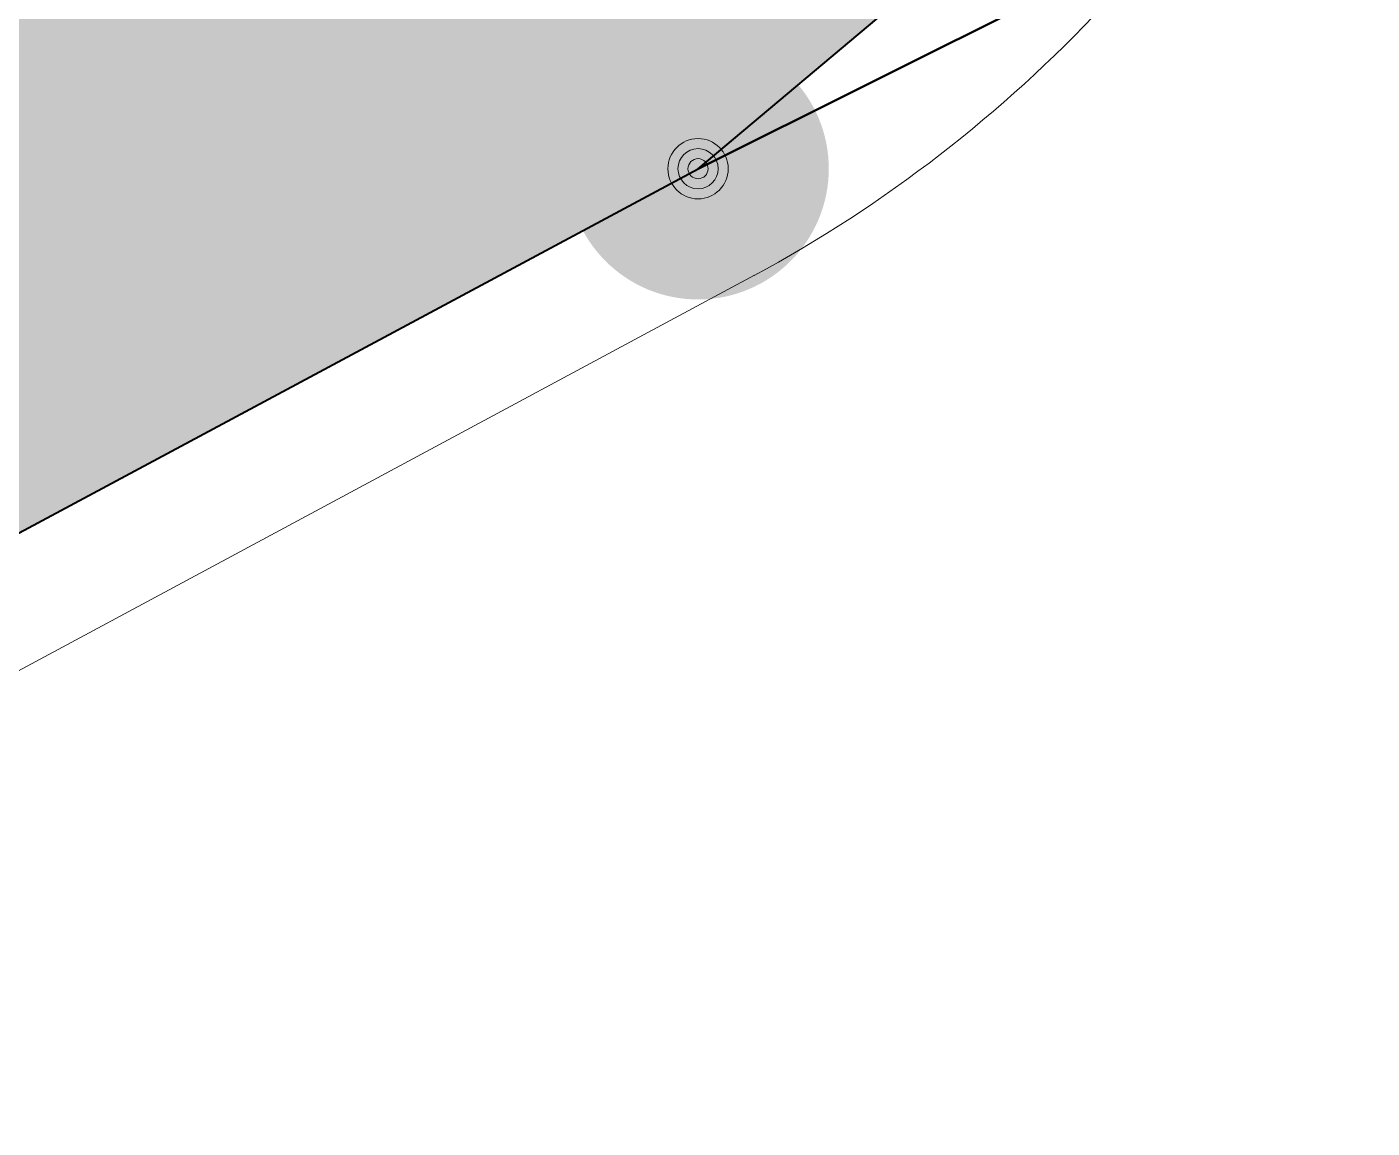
# Model space of a CAD drawing. Header units: metres. Extents: x 2513914 to 2544706, y 1140005 to 1171926.
# Drawn here: x 2514961.83 to 2514968.52, y 1146677.82 to 1146683.3 of the extents above; entities that cross this region are included whole.
import ezdxf

# ---------------------------------------------------------------- set-up
doc = ezdxf.new("R2010")
doc.units = ezdxf.units.M
doc.linetypes.add('MO_I', pattern=[2, 1.5, -0.5])
for name, color, linetype, lineweight in [('MO_BF', 7, 'Continuous', 40), ('MO_BF_PTS', 7, 'Continuous', 20), ('MO_CS_SV_CI_VIGNE', 7, 'MO_I', 20), ('MO_CS_SV_CI_VIGNE_HACH', 253, 'Continuous', 20), ('MO_ODL_MUR', 7, 'Continuous', 20)]:
    doc.layers.add(name, color=color, linetype=linetype, lineweight=lineweight)
doc.layers.add('MO_BF_PTS_CA', color=7, linetype='Continuous', lineweight=18, true_color=0xffffff)

# ---------------------------------------------------------------- blocks, each defined once
blk = doc.blocks.new('PTS_BF_NON_MATE_DEFINI')
at = {"layer": 'MO_BF_PTS_CA'}
h = blk.add_hatch(color=256, dxfattribs=at)
edge = h.paths.add_edge_path()
edge.add_arc((0, 0), 0.00065, 0, 360)
at = {"layer": 'MO_BF_PTS', "linetype": 'Continuous'}
for radius in [0.00015, 0.0001, 0.00005]:
    blk.add_circle((0, 0), radius, dxfattribs=at)
blk.add_point((0, 0), dxfattribs=at)

msp = doc.modelspace()

# ---------------------------------------------------------------- hatches: boundary and pattern name
at = {"layer": 'MO_CS_SV_CI_VIGNE_HACH'}
h = msp.add_hatch(dxfattribs=at)
h.set_pattern_fill('VIGNE', color=256, style=0)
h.set_pattern_definition([(63.434949, (0, 0), (-2.5000000252, -7.7e-09), [2.236068, -14.534441]), (63.434949, (0, 3), (-2.5000000252, -7.7e-09), [2.236068, -14.534441]), (63.434949, (0, 6), (-2.5000000252, -7.7e-09), [2.236068, -14.534441]), (63.434949, (0, 9), (-2.5000000252, -7.7e-09), [2.236068, -14.534441]), (63.434949, (0, 12), (-2.5000000252, -7.7e-09), [2.236068, -14.534441])])
edge = h.paths.add_edge_path()
edge.add_line((2514759.043, 1146556.914), (2514758.673, 1146585.934))
edge.add_arc((2514696.3251, 1146583.4324), 62.3981, 2.2977, 9.743997)
edge.add_arc((2514696.0832, 1146584.9899), 62.3927, 8.296574, 15.270797)
edge.add_arc((2514696.5249, 1146583.2778), 62.4427, 16.893256, 22.71809)
edge.add_line((2514754.123, 1146607.393), (2514734.823, 1146647.723))
edge.add_line((2514734.823, 1146647.723), (2514744.443, 1146654.133))
edge.add_line((2514744.443, 1146654.133), (2514785.943, 1146675.813))
edge.add_line((2514785.943, 1146675.813), (2514857.722, 1146713.102))
edge.add_line((2514857.722, 1146713.102), (2514871.672, 1146720.282))
edge.add_line((2514871.672, 1146720.282), (2514884.282, 1146726.892))
edge.add_line((2514884.282, 1146726.892), (2514946.781, 1146759.191))
edge.add_line((2514946.781, 1146759.191), (2514950.461, 1146760.991))
edge.add_arc((2514951.2323, 1146754.3257), 6.7098, 60.94375, 96.60048, ccw=False)
edge.add_arc((2514951.237, 1146754.3193), 6.7131, 28.7772, 61.00536, ccw=False)
edge.add_line((2514957.121, 1146757.551), (2514958.841, 1146750.611))
edge.add_line((2514958.841, 1146750.611), (2514968.063, 1146714.242))
edge.add_line((2514968.063, 1146714.242), (2514971.421, 1146701.001))
edge.add_arc((2514957.3365, 1146696.6882), 14.73, 1.56684, 17.02497, ccw=False)
edge.add_arc((2514957.3122, 1146696.6974), 14.7541, -12.94993, 1.52874, ccw=False)
edge.add_arc((2514957.5158, 1146694.1917), 14.1978, 338.1213, 356.76705, ccw=False)
edge.add_arc((2514957.6632, 1146694.5141), 14.1856, 321.53926, 336.69085, ccw=False)
edge.add_line((2514968.771, 1146685.691), (2514968.401, 1146685.221))
edge.add_line((2514968.401, 1146685.221), (2514968.201, 1146685.381))
edge.add_line((2514968.201, 1146685.381), (2514966.851, 1146684.001))
edge.add_line((2514966.851, 1146684.001), (2514965.171, 1146682.591))
edge.add_line((2514965.171, 1146682.591), (2514960.901, 1146680.302))
edge.add_arc((2515275.6817, 1145978.9915), 768.7154, 114.1727582, 118.2679074)
edge.add_line((2514911.622, 1146656.032), (2514898.932, 1146648.932))
edge.add_line((2514898.932, 1146648.932), (2514885.372, 1146640.892))
edge.add_arc((2515246.2872, 1146051.8661), 690.8049, 121.4971474, 123.743477)
edge.add_line((2514862.562, 1146626.293), (2514842.612, 1146612.873))
edge.add_line((2514842.612, 1146612.873), (2514825.142, 1146601.163))
edge.add_line((2514825.142, 1146601.163), (2514816.853, 1146595.533))
edge.add_line((2514816.853, 1146595.533), (2514759.043, 1146556.554))
edge.add_line((2514759.043, 1146556.554), (2514759.043, 1146556.914))

# ---------------------------------------------------------------- linework, layer by layer
at = {"layer": 'MO_BF', "flags": 128}
for points in [[(2514862.562, 1146626.293, -0.009802), (2514885.372, 1146640.892), (2514898.932, 1146648.932), (2514911.622, 1146656.032, -0.01787), (2514960.901, 1146680.302), (2514965.171, 1146682.591), (2515010.459, 1146705.182, 0.023749), (2515018.495, 1146706.567, 0.058347), (2515028.061, 1146709.541), (2515050.041, 1146718.661), (2515067.55, 1146726.55), (2515135.44, 1146756.1), (2515175.869, 1146770.669), (2515195.579, 1146779.329), (2515196.049, 1146779.499), (2515215.279, 1146787.769), (2515241.629, 1146799.349, 0.157984), (2515245.139, 1146802.789), (2515253.899, 1146809.319)], [(2514963.811, 1146761.911), (2514964.191, 1146760.921), (2514964.741, 1146759.221), (2514974.851, 1146715.021, 0.095412), (2514977.701, 1146708.271, 0.296089), (2514992.324, 1146704.407, -0.101414), (2514998.447, 1146705.052, 0.051947), (2515010.459, 1146705.182), (2514965.171, 1146682.591), (2514966.851, 1146684.001), (2514968.201, 1146685.381), (2514968.401, 1146685.221), (2514968.771, 1146685.691, 0.066208), (2514970.691, 1146688.901, 0.081537), (2514971.691, 1146693.391, 0.063259), (2514972.061, 1146697.091, 0.067551), (2514971.421, 1146701.001), (2514958.841, 1146750.611), (2514957.121, 1146757.551, 0.141556), (2514954.491, 1146760.191), (2514952.731, 1146767.251, 0.207519)]]:
    msp.add_lwpolyline(points, format="xyb", dxfattribs=at)
msp.add_lwpolyline([(2514960.901, 1146680.302), (2514965.171, 1146682.591), (2514966.851, 1146684.001), (2514968.201, 1146685.381), (2514968.401, 1146685.221), (2514968.771, 1146685.691, 0.066208), (2514970.691, 1146688.901, 0.081537), (2514971.691, 1146693.391, 0.063259), (2514972.061, 1146697.091, 0.067551), (2514971.421, 1146701.001), (2514958.841, 1146750.611), (2514957.121, 1146757.551, 0.141556), (2514954.491, 1146760.191, 0.156849), (2514950.461, 1146760.991), (2514946.781, 1146759.191), (2514884.282, 1146726.892), (2514911.622, 1146656.032, -0.01787)], format="xyb", close=True, dxfattribs=at)
at = {"layer": 'MO_CS_SV_CI_VIGNE', "flags": 128}
msp.add_lwpolyline([(2514759.043, 1146556.914), (2514758.673, 1146585.934, 0.032502), (2514757.823, 1146593.993, 0.03044), (2514756.273, 1146601.423, 0.025421), (2514754.123, 1146607.393), (2514734.823, 1146647.723), (2514744.443, 1146654.133), (2514785.943, 1146675.813), (2514857.722, 1146713.102), (2514871.672, 1146720.282), (2514884.282, 1146726.892), (2514946.781, 1146759.191), (2514950.461, 1146760.991, -0.156849), (2514954.491, 1146760.191, -0.141556), (2514957.121, 1146757.551), (2514958.841, 1146750.611), (2514968.063, 1146714.242), (2514971.421, 1146701.001, -0.067551), (2514972.061, 1146697.091, -0.063259), (2514971.691, 1146693.391, -0.081537), (2514970.691, 1146688.901, -0.066208), (2514968.771, 1146685.691), (2514968.401, 1146685.221), (2514968.201, 1146685.381), (2514966.851, 1146684.001), (2514965.171, 1146682.591), (2514960.901, 1146680.302, 0.01787), (2514911.622, 1146656.032), (2514898.932, 1146648.932), (2514885.372, 1146640.892, 0.009802), (2514862.562, 1146626.293), (2514842.612, 1146612.873), (2514825.142, 1146601.163), (2514816.853, 1146595.533), (2514759.043, 1146556.554)], format="xyb", close=True, dxfattribs=at)
at = {"layer": 'MO_ODL_MUR'}
for points in [[(2514965.171, 1146682.591), (2514966.851, 1146684.001), (2514968.201, 1146685.381)], [(2514960.901, 1146680.302), (2514965.171, 1146682.591)], [(2514961.171, 1146679.762), (2514965.451, 1146682.061)]]:
    msp.add_lwpolyline(points, dxfattribs=at)
msp.add_lwpolyline([(2514965.45, 1146682.06, 0.163675), (2514968.4, 1146685.22)], format="xyb", dxfattribs=at)

# ---------------------------------------------------------------- block references
at = {"layer": 'MO_BF_PTS', "xscale": 1000, "yscale": 1000, "zscale": 1000}
msp.add_blockref('PTS_BF_NON_MATE_DEFINI', (2514965.171, 1146682.591), dxfattribs=at)

doc.saveas('drawing.dxf')
